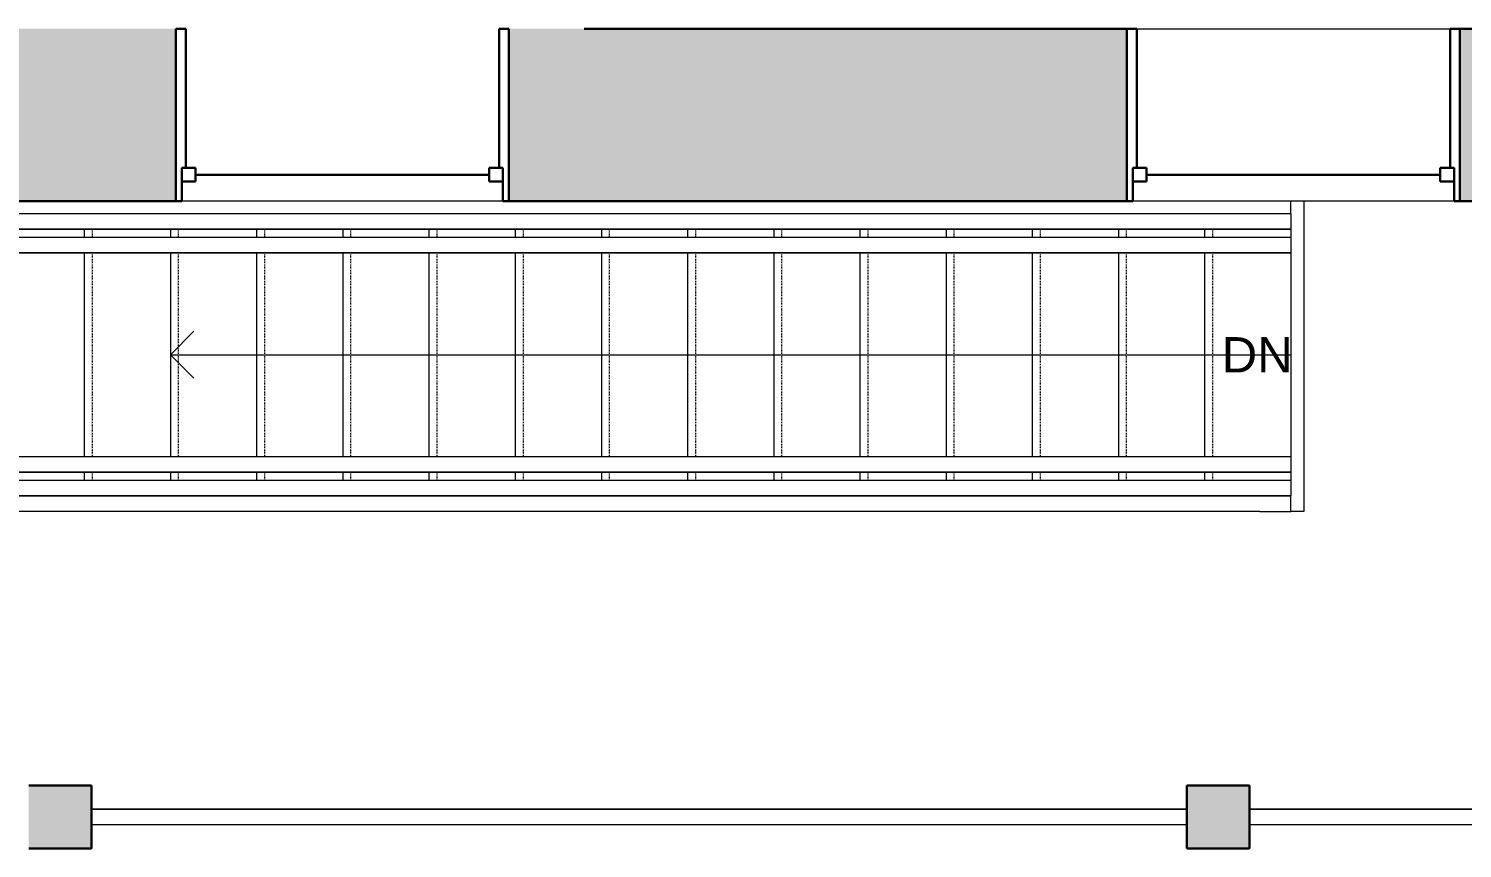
# Model space of a CAD drawing. Header units: inches. Extents: x -1176 to 1482, y -2527 to 978.
# Drawn here: x 616.6 to 799.6, y 9.3 to 113.9 of the extents above; entities that cross this region are included whole.
import ezdxf

# ---------------------------------------------------------------- set-up
doc = ezdxf.new("R2010")
doc.units = ezdxf.units.IN
doc.header["$MEASUREMENT"] = 0
doc.linetypes.add('Overhead 1_16_', pattern=[0.101562, 0.0625, -0.039062])
for name, color, linetype, lineweight in [('A-COLS', 52, 'Continuous', 18), ('A-FLOR', 192, 'Continuous', 18), ('A-FLOR-HRAL', 11, 'Continuous', 18), ('A-GLAZ', 151, 'Continuous', 18), ('A-WALL', 113, 'Continuous', 18), ('A-WALL-PATT', 111, 'Continuous', 18), ('S-STRS', 31, 'Continuous', 18), ('S-STRS-ANNO', 31, 'Continuous', 9), ('S-STRS-IDEN', 31, 'Continuous', 9)]:
    doc.layers.add(name, color=color, linetype=linetype, lineweight=lineweight)
doc.styles.add('Swis721 Lt BT', font='swissl.ttf', dxfattribs={"height": 4.5})

# ---------------------------------------------------------------- blocks, each defined once
blk = doc.blocks.new('Top Rail Type - Top Rail_Internal_-5005397-3rd Floor Power _ Signal')
at = {"layer": 'A-FLOR-HRAL', "lineweight": 9}
for p, q in [((546.74, 56.3), (777.74, 56.3)), ((777.74, 56.3), (777.74, 54.3)), ((777.74, 54.3), (546.74, 54.3))]:
    blk.add_line(p, q, dxfattribs=at)
blk = doc.blocks.new('Top Rail Type - Top Rail_Internal_-V1-3rd Floor Power _ Signal')
at = {"layer": 'A-FLOR-HRAL', "lineweight": 9}
for p, q in [((546.74, 56.3), (777.74, 56.3)), ((777.74, 56.3), (777.74, 54.3)), ((546.74, 54.3), (777.74, 54.3))]:
    blk.add_line(p, q, dxfattribs=at)
blk = doc.blocks.new('Handrail Type - Handrail_Internal_-5005408-3rd Floor Power _ Signal')
at = {"layer": 'A-FLOR-HRAL', "lineweight": 9}
for p, q in [((546.74, 59.3), (777.74, 59.3)), ((777.74, 59.3), (777.74, 57.3)), ((777.74, 57.3), (546.74, 57.3))]:
    blk.add_line(p, q, dxfattribs=at)
blk = doc.blocks.new('Handrail Type - Handrail_Internal_-V2-3rd Floor Power _ Signal')
at = {"layer": 'A-FLOR-HRAL', "lineweight": 9}
for p, q in [((546.74, 59.3), (777.74, 59.3)), ((777.74, 59.3), (777.74, 57.3)), ((546.74, 57.3), (777.74, 57.3))]:
    blk.add_line(p, q, dxfattribs=at)
blk = doc.blocks.new('Top Rail Type - Top Rail_Internal_-5005419-3rd Floor Power _ Signal')
at = {"layer": 'A-FLOR-HRAL', "lineweight": 9}
for p, q in [((546.74, 90.3), (777.74, 90.3)), ((777.74, 90.3), (777.74, 88.3)), ((777.74, 88.3), (546.74, 88.3))]:
    blk.add_line(p, q, dxfattribs=at)
blk = doc.blocks.new('Top Rail Type - Top Rail_Internal_-V3-3rd Floor Power _ Signal')
at = {"layer": 'A-FLOR-HRAL', "lineweight": 9}
for p, q in [((546.74, 90.3), (777.74, 90.3)), ((777.74, 90.3), (777.74, 88.3)), ((546.74, 88.3), (777.74, 88.3))]:
    blk.add_line(p, q, dxfattribs=at)
blk = doc.blocks.new('Handrail Type - Handrail_Internal_-5005430-3rd Floor Power _ Signal')
at = {"layer": 'A-FLOR-HRAL', "lineweight": 9}
for p, q in [((546.74, 87.3), (777.74, 87.3)), ((777.74, 87.3), (777.74, 85.3)), ((777.74, 85.3), (546.74, 85.3))]:
    blk.add_line(p, q, dxfattribs=at)
blk = doc.blocks.new('Handrail Type - Handrail_Internal_-V4-3rd Floor Power _ Signal')
at = {"layer": 'A-FLOR-HRAL', "lineweight": 9}
for p, q in [((546.74, 87.3), (777.74, 87.3)), ((777.74, 87.3), (777.74, 85.3)), ((546.74, 85.3), (777.74, 85.3))]:
    blk.add_line(p, q, dxfattribs=at)
blk = doc.blocks.new('Top Rail Type - Top Rail_Internal_-6920603-3rd Floor Power _ Signal')
at = {"layer": 'A-FLOR-HRAL', "lineweight": 9}
for p, q in [((624.64, 14.32), (764.5, 14.32)), ((772.5, 14.32), (890.9, 14.32)), ((764.5, 12.32), (624.64, 12.32)), ((890.9, 12.32), (772.5, 12.32))]:
    blk.add_line(p, q, dxfattribs=at)
blk = doc.blocks.new('Top Rail Type - Top Rail_Internal_-V5-3rd Floor Power _ Signal')
at = {"layer": 'A-FLOR-HRAL', "lineweight": 9}
for p, q in [((764.5, 14.32), (624.64, 14.32)), ((890.9, 14.32), (772.5, 14.32)), ((764.5, 12.32), (624.64, 12.32)), ((890.9, 12.32), (772.5, 12.32))]:
    blk.add_line(p, q, dxfattribs=at)
blk = doc.blocks.new('Double Hung - side window 3_ 6_5_ x 5_ 6_ 2-5312470-3rd Floor Power _ Signal')
at = {"layer": 'A-GLAZ', "color": 8, "lineweight": 30}
for p, q in [((-21.25, 11), (-20.5, 11)), ((-20.5, 6.75), (-20.5, 11)), ((20.5, 6.75), (20.5, 11)), ((21.25, 11), (20.5, 11)), ((-20.5, 8.5), (-20.5, 6.75)), ((-20.5, 8.5), (-18.75, 8.5)), ((-18.75, 8.5), (-18.75, 6.75)), ((-18.75, 7.625), (18.75, 7.625)), ((18.75, 8.5), (18.75, 6.75)), ((20.5, 8.5), (18.75, 8.5)), ((20.5, 8.5), (20.5, 6.75)), ((-20.5, 6.75), (-18.75, 6.75)), ((-20.5, 6.75), (-20, 6.75)), ((-20, -11), (-20, 6.75)), ((20.5, 6.75), (18.75, 6.75)), ((20, 6.75), (20.5, 6.75)), ((20, 6.75), (20, -11)), ((-20, -11), (-21.25, -11)), ((20, -11), (21.25, -11))]:
    blk.add_line(p, q, dxfattribs=at)

msp = doc.modelspace()

# ---------------------------------------------------------------- hatches: boundary and pattern name
at = {"layer": 'A-COLS'}
for points in [[(624.64, 9.32), (624.64, 17.32), (616.64, 17.32), (616.64, 9.32)], [(772.5, 9.32), (772.5, 17.32), (764.5, 17.32), (764.5, 9.32)]]:
    msp.add_hatch(color=250, dxfattribs=at).paths.add_polyline_path(points, flags=0)
at = {"layer": 'A-WALL-PATT', "lineweight": 9}
h = msp.add_hatch(color=7, dxfattribs=at)
h.paths.add_polyline_path([(1329.15, 91.89), (1329.15, 113.89), (1290.24, 113.89), (1290.24, 91.89)], flags=0)
h.paths.add_polyline_path([(1248.63, 91.89), (1263.74, 91.89), (1263.74, 113.89), (1161.83, 113.89), (1161.83, 91.89)], flags=0)
h.paths.add_polyline_path([(1120.9, 91.89), (1120.9, 113.89), (1049.4, 113.89), (1049.4, 91.89), (1065.35, 91.89)], flags=0)
h.paths.add_polyline_path([(966.34, 91.89), (1006.9, 91.89), (1006.9, 113.89), (966.34, 113.89)], flags=0)
h.paths.add_polyline_path([(923.84, 91.89), (923.84, 113.89), (890.51, 113.89), (890.51, 91.89)], flags=0)
h.paths.add_polyline_path([(848.01, 91.89), (848.01, 113.89), (799.34, 113.89), (799.34, 91.89), (836.25, 91.89)], flags=0)
h.paths.add_polyline_path([(756.84, 91.89), (756.84, 113.89), (677.93, 113.89), (677.93, 91.89), (744.61, 91.89)], flags=0)
h.paths.add_polyline_path([(635.43, 91.89), (635.43, 113.89), (562.75, 113.89), (562.75, 91.89), (607.14, 91.89)], flags=0)
h.paths.add_polyline_path([(520.25, 91.89), (520.25, 113.89), (480.78, 113.89), (480.78, 91.89), (515.5, 91.89)], flags=0)

# ---------------------------------------------------------------- linework, layer by layer
at = {"layer": 'A-COLS', "color": 8, "lineweight": 30}
for p, q in [((624.64, 17.32), (616.64, 17.32)), ((624.64, 9.32), (624.64, 17.32)), ((772.5, 17.32), (764.5, 17.32)), ((764.5, 17.32), (764.5, 9.32)), ((772.5, 9.32), (772.5, 17.32)), ((616.64, 9.32), (624.64, 9.32)), ((764.5, 9.32), (772.5, 9.32))]:
    msp.add_line(p, q, dxfattribs=at)
at = {"layer": 'A-FLOR'}
for p, q in [((779.4, 91.89), (779.4, 52.3)), ((773.81, 52.3), (546.74, 52.3)), ((779.4, 52.3), (777.74, 52.3))]:
    msp.add_line(p, q, dxfattribs=at)
at = {"layer": 'A-WALL', "color": 8, "lineweight": 30}
for p, q in [((635.43, 91.89), (635.43, 113.89)), ((677.93, 113.89), (677.93, 91.89)), ((756.84, 113.89), (687.56, 113.89)), ((756.84, 91.89), (756.84, 113.89)), ((848.01, 113.89), (799.34, 113.89)), ((799.34, 113.89), (799.34, 91.89)), ((562.75, 91.89), (635.43, 91.89)), ((677.93, 91.89), (756.84, 91.89)), ((799.34, 91.89), (848.01, 91.89))]:
    msp.add_line(p, q, dxfattribs=at)
at = {"layer": 'A-WALL', "lineweight": 9}
for p, q in [((756.84, 113.89), (799.34, 113.89)), ((677.93, 91.89), (635.43, 91.89)), ((799.34, 91.89), (756.84, 91.89))]:
    msp.add_line(p, q, dxfattribs=at)
at = {"layer": 'S-STRS', "lineweight": 9}
for p, q in [((777.74, 90.3), (777.74, 91.89)), ((623.74, 88.3), (623.74, 87.3)), ((634.74, 88.3), (634.74, 87.3)), ((645.74, 88.3), (645.74, 87.3)), ((656.74, 88.3), (656.74, 87.3)), ((667.74, 88.3), (667.74, 87.3)), ((678.74, 88.3), (678.74, 87.3)), ((689.74, 88.3), (689.74, 87.3)), ((700.74, 88.3), (700.74, 87.3)), ((711.74, 88.3), (711.74, 87.3)), ((722.74, 88.3), (722.74, 87.3)), ((733.74, 88.3), (733.74, 87.3)), ((744.74, 88.3), (744.74, 87.3)), ((755.74, 88.3), (755.74, 87.3)), ((766.74, 88.3), (766.74, 87.3)), ((777.74, 88.3), (777.74, 87.3)), ((623.74, 85.3), (623.74, 59.3)), ((634.74, 85.3), (634.74, 59.3)), ((645.74, 85.3), (645.74, 59.3)), ((656.74, 85.3), (656.74, 59.3)), ((667.74, 85.3), (667.74, 59.3)), ((678.74, 85.3), (678.74, 59.3)), ((689.74, 85.3), (689.74, 59.3)), ((700.74, 85.3), (700.74, 59.3)), ((711.74, 85.3), (711.74, 59.3)), ((722.74, 85.3), (722.74, 59.3)), ((733.74, 85.3), (733.74, 59.3)), ((744.74, 85.3), (744.74, 59.3)), ((755.74, 85.3), (755.74, 59.3)), ((766.74, 85.3), (766.74, 59.3)), ((777.74, 85.3), (777.74, 59.3)), ((623.74, 57.3), (623.74, 56.3)), ((634.74, 57.3), (634.74, 56.3)), ((645.74, 57.3), (645.74, 56.3)), ((656.74, 57.3), (656.74, 56.3)), ((667.74, 57.3), (667.74, 56.3)), ((678.74, 57.3), (678.74, 56.3)), ((689.74, 57.3), (689.74, 56.3)), ((700.74, 57.3), (700.74, 56.3)), ((711.74, 57.3), (711.74, 56.3)), ((722.74, 57.3), (722.74, 56.3)), ((733.74, 57.3), (733.74, 56.3)), ((744.74, 57.3), (744.74, 56.3)), ((755.74, 57.3), (755.74, 56.3)), ((766.74, 57.3), (766.74, 56.3)), ((777.74, 57.3), (777.74, 56.3)), ((777.74, 52.3), (777.74, 54.3)), ((773.81, 52.3), (777.74, 52.3))]:
    msp.add_line(p, q, dxfattribs=at)
at = {"layer": 'S-STRS', "linetype": 'Overhead 1_16_', "lineweight": 9}
for p, q in [((624.74, 88.3), (624.74, 87.3)), ((635.74, 88.3), (635.74, 87.3)), ((646.74, 88.3), (646.74, 87.3)), ((657.74, 88.3), (657.74, 87.3)), ((668.74, 88.3), (668.74, 87.3)), ((679.74, 88.3), (679.74, 87.3)), ((690.74, 88.3), (690.74, 87.3)), ((701.74, 88.3), (701.74, 87.3)), ((712.74, 88.3), (712.74, 87.3)), ((723.74, 88.3), (723.74, 87.3)), ((734.74, 88.3), (734.74, 87.3)), ((745.74, 88.3), (745.74, 87.3)), ((756.74, 88.3), (756.74, 87.3)), ((767.74, 88.3), (767.74, 87.3)), ((624.74, 85.3), (624.74, 59.3)), ((635.74, 85.3), (635.74, 59.3)), ((646.74, 85.3), (646.74, 59.3)), ((657.74, 85.3), (657.74, 59.3)), ((668.74, 85.3), (668.74, 59.3)), ((679.74, 85.3), (679.74, 59.3)), ((690.74, 85.3), (690.74, 59.3)), ((701.74, 85.3), (701.74, 59.3)), ((712.74, 85.3), (712.74, 59.3)), ((723.74, 85.3), (723.74, 59.3)), ((734.74, 85.3), (734.74, 59.3)), ((745.74, 85.3), (745.74, 59.3)), ((756.74, 85.3), (756.74, 59.3)), ((767.74, 85.3), (767.74, 59.3)), ((624.74, 57.3), (624.74, 56.3)), ((635.74, 57.3), (635.74, 56.3)), ((646.74, 57.3), (646.74, 56.3)), ((657.74, 57.3), (657.74, 56.3)), ((668.74, 57.3), (668.74, 56.3)), ((679.74, 57.3), (679.74, 56.3)), ((690.74, 57.3), (690.74, 56.3)), ((701.74, 57.3), (701.74, 56.3)), ((712.74, 57.3), (712.74, 56.3)), ((723.74, 57.3), (723.74, 56.3)), ((734.74, 57.3), (734.74, 56.3)), ((745.74, 57.3), (745.74, 56.3)), ((756.74, 57.3), (756.74, 56.3)), ((767.74, 57.3), (767.74, 56.3))]:
    msp.add_line(p, q, dxfattribs=at)
at = {"layer": 'S-STRS-ANNO'}
for p, q in [((634.74, 72.3), (637.74, 75.3)), ((634.74, 72.3), (645.74, 72.3)), ((634.74, 72.3), (637.74, 69.3)), ((645.74, 72.3), (656.74, 72.3)), ((656.74, 72.3), (667.74, 72.3)), ((667.74, 72.3), (678.74, 72.3)), ((678.74, 72.3), (689.74, 72.3)), ((689.74, 72.3), (700.74, 72.3)), ((700.74, 72.3), (711.74, 72.3)), ((711.74, 72.3), (722.74, 72.3)), ((722.74, 72.3), (733.74, 72.3)), ((733.74, 72.3), (744.74, 72.3)), ((744.74, 72.3), (755.74, 72.3)), ((755.74, 72.3), (766.74, 72.3)), ((766.74, 72.3), (777.74, 72.3))]:
    msp.add_line(p, q, dxfattribs=at)

# ---------------------------------------------------------------- block references
at = {"layer": 'A-FLOR-HRAL', "lineweight": 9}
for name in ['Top Rail Type - Top Rail_Internal_-6920603-3rd Floor Power _ Signal', 'Top Rail Type - Top Rail_Internal_-V5-3rd Floor Power _ Signal', 'Top Rail Type - Top Rail_Internal_-5005419-3rd Floor Power _ Signal', 'Top Rail Type - Top Rail_Internal_-V3-3rd Floor Power _ Signal', 'Handrail Type - Handrail_Internal_-5005430-3rd Floor Power _ Signal', 'Handrail Type - Handrail_Internal_-V4-3rd Floor Power _ Signal', 'Handrail Type - Handrail_Internal_-5005408-3rd Floor Power _ Signal', 'Handrail Type - Handrail_Internal_-V2-3rd Floor Power _ Signal', 'Top Rail Type - Top Rail_Internal_-5005397-3rd Floor Power _ Signal', 'Top Rail Type - Top Rail_Internal_-V1-3rd Floor Power _ Signal']:
    msp.add_blockref(name, (0, 0), dxfattribs=at)
at = {"layer": 'A-GLAZ', "rotation": 180}
for p in [(656.68, 102.89), (778.09, 102.89)]:
    msp.add_blockref('Double Hung - side window 3_ 6_5_ x 5_ 6_ 2-5312470-3rd Floor Power _ Signal', p, dxfattribs=at)

# ---------------------------------------------------------------- texts
at = {"layer": 'S-STRS-IDEN', "insert": (768.92, 74.54), "char_height": 4.5, "width": 10.5833, "attachment_point": 1, "line_spacing_factor": 1.005062, "style": 'Swis721 Lt BT'}
msp.add_mtext('DN', dxfattribs=at)

doc.saveas('drawing.dxf')
